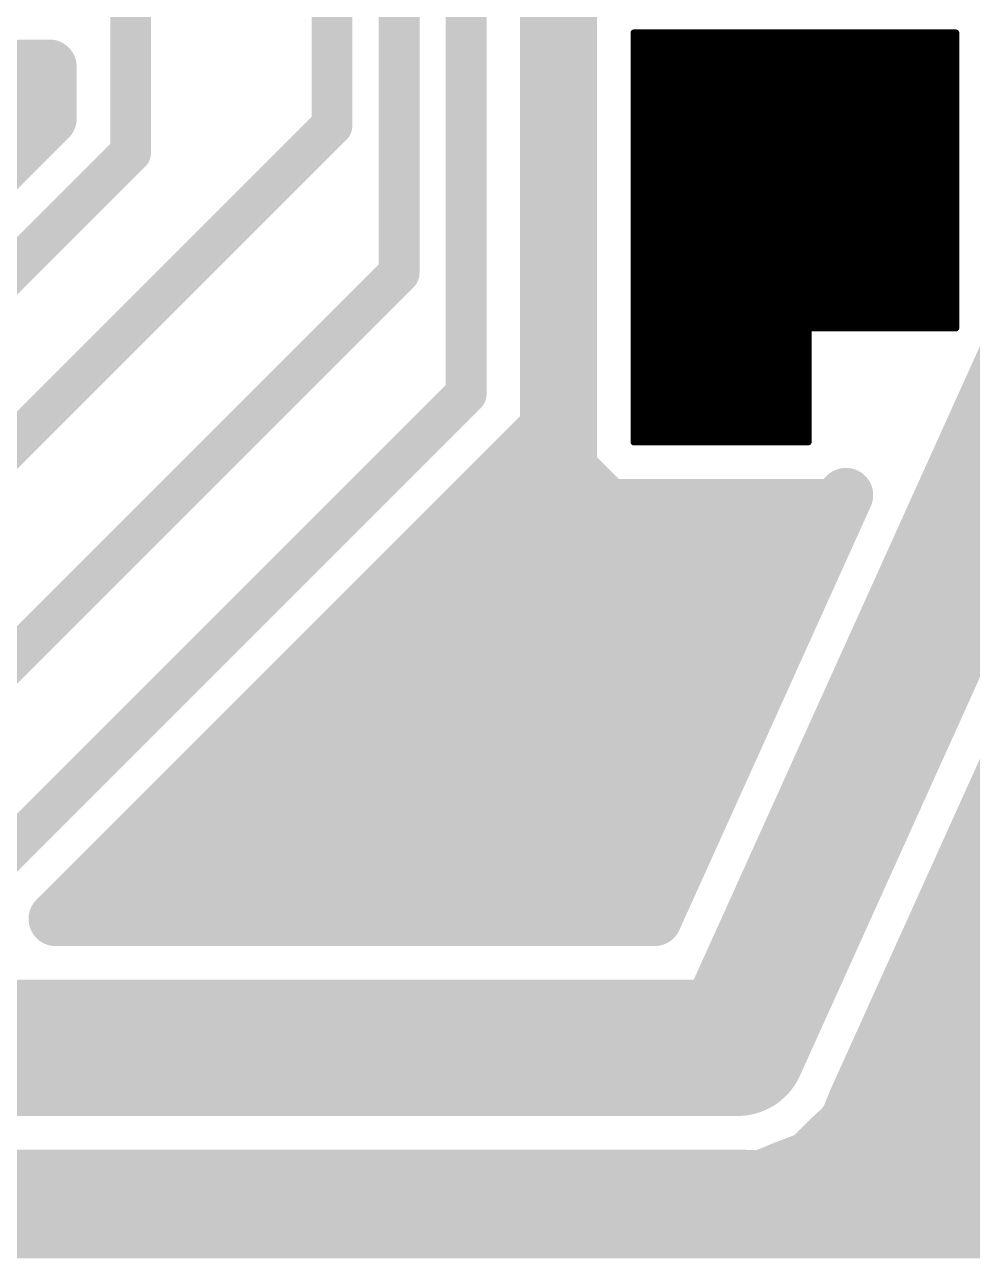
# Model space of a CAD drawing. Extents: x -40.6 to 40.6, y -25.6 to 25.6.
# Drawn here: x 2.19 to 9.25, y -25.57 to -16.37 of the extents above; entities that cross this region are included whole.
import ezdxf

# ---------------------------------------------------------------- set-up
doc = ezdxf.new("R2010")
doc.units = 0
doc.layers.add('1', color=22, linetype='CONTINUOUS')

msp = doc.modelspace()

# ---------------------------------------------------------------- linework, layer by layer
at = {"layer": '1'}
for points, const_width in [([(6.0814, -19.375), (6.0814, -15.233)], 0.4064), ([(2.9758, -17.3242), (2.9758, -15.4838)], 0.3048), ([(4.4758, -15.4838), (4.4758, -17.1242)], 0.3048), ([(4.9758, -15.4838), (4.9758, -18.2242)], 0.3048), ([(5.4758, -15.4838), (5.4758, -19.1242)], 0.3048), ([(6.5277, -15.9556), (6.2476, -16.2357)], 0.4064), ([(6.0814, -16.256), (6.2476, -16.256)], 0.4064), ([(6.2476, -16.2357), (6.2476, -19.6819)], 0.4064), ([(6.0814, -16.6624), (6.2476, -16.6624)], 0.4064), ([(6.7258, -16.4338), (9.1258, -16.4338)], 0.05), ([(6.7258, -19.4838), (6.7258, -16.4338)], 0.05), ([(6.7258, -16.4838), (9.1258, -16.4838)], 0.05), ([(9.1258, -16.4338), (9.1258, -18.6338)], 0.05), ([(1.7009, -16.687), (2.3702, -16.687)], 0.4064), ([(2.3702, -16.687), (2.3702, -17.0734)], 0.4064), ([(6.7258, -16.5338), (9.1258, -16.5338)], 0.05), ([(6.7258, -16.5838), (9.1258, -16.5838)], 0.05), ([(6.7258, -16.6338), (9.1258, -16.6338)], 0.05), ([(6.7258, -16.6838), (9.1258, -16.6838)], 0.05), ([(6.7258, -16.7338), (9.1258, -16.7338)], 0.05), ([(6.7258, -16.7838), (9.1258, -16.7838)], 0.05), ([(6.7258, -16.8338), (9.1258, -16.8338)], 0.05), ([(0.204, -17.0688), (2.3702, -17.0688)], 0.4064), ([(2.3702, -17.0734), (0.204, -19.2396)], 0.4064), ([(6.0814, -17.0688), (6.2476, -17.0688)], 0.4064), ([(6.7258, -16.8838), (9.1258, -16.8838)], 0.05), ([(6.7258, -16.9338), (9.1258, -16.9338)], 0.05), ([(4.4758, -17.1242), (0.9, -20.7)], 0.3048), ([(6.7258, -16.9838), (9.1258, -16.9838)], 0.05), ([(6.7258, -17.0338), (9.1258, -17.0338)], 0.05), ([(6.7258, -17.0838), (9.1258, -17.0838)], 0.05), ([(0.2, -20.1), (2.9758, -17.3242)], 0.3048), ([(6.7258, -17.1338), (9.1258, -17.1338)], 0.05), ([(6.7258, -17.1838), (9.1258, -17.1838)], 0.05), ([(6.0814, -17.4752), (6.2476, -17.4752)], 0.4064), ([(6.7258, -17.2338), (9.1258, -17.2338)], 0.05), ([(6.7258, -17.2838), (9.1258, -17.2838)], 0.05), ([(6.7258, -17.3338), (9.1258, -17.3338)], 0.05), ([(6.7258, -17.3838), (9.1258, -17.3838)], 0.05), ([(10.3, -17.8), (7.5, -24)], 1.016), ([(6.7258, -17.4338), (9.1258, -17.4338)], 0.05), ([(6.7258, -17.4838), (9.1258, -17.4838)], 0.05), ([(6.7258, -17.5338), (9.1258, -17.5338)], 0.05), ([(6.7258, -17.5838), (9.1258, -17.5838)], 0.05), ([(6.7258, -17.6338), (9.1258, -17.6338)], 0.05), ([(6.0814, -17.8816), (6.2476, -17.8816)], 0.4064), ([(6.7258, -17.6838), (9.1258, -17.6838)], 0.05), ([(6.7258, -17.7338), (9.1258, -17.7338)], 0.05), ([(6.7258, -17.7838), (9.1258, -17.7838)], 0.05), ([(6.7258, -17.8338), (9.1258, -17.8338)], 0.05), ([(6.7258, -17.8838), (9.1258, -17.8838)], 0.05), ([(6.7258, -17.9338), (9.1258, -17.9338)], 0.05), ([(6.7258, -17.9838), (9.1258, -17.9838)], 0.05), ([(6.7258, -18.0338), (9.1258, -18.0338)], 0.05), ([(4.9758, -18.2242), (1.7, -21.5)], 0.3048), ([(6.0814, -18.288), (6.2476, -18.288)], 0.4064), ([(6.7258, -18.0838), (9.1258, -18.0838)], 0.05), ([(6.7258, -18.1338), (9.1258, -18.1338)], 0.05), ([(6.7258, -18.1838), (9.1258, -18.1838)], 0.05), ([(8.3822, -24.3818), (11.1038, -18.3556)], 0.4064), ([(6.7258, -18.2338), (9.1258, -18.2338)], 0.05), ([(6.7258, -18.2838), (9.1258, -18.2838)], 0.05), ([(6.7258, -18.3338), (9.1258, -18.3338)], 0.05), ([(6.7258, -18.3838), (9.1258, -18.3838)], 0.05), ([(6.7258, -18.4338), (9.1258, -18.4338)], 0.05), ([(6.7258, -18.4838), (9.1258, -18.4838)], 0.05), ([(6.0814, -18.6944), (6.2476, -18.6944)], 0.4064), ([(6.7258, -18.5338), (9.1258, -18.5338)], 0.05), ([(6.7258, -18.5838), (9.1258, -18.5838)], 0.05), ([(6.7258, -18.6338), (9.1258, -18.6338)], 0.05), ([(6.7258, -18.6838), (8.0258, -18.6838)], 0.05), ([(9.1258, -18.6338), (8.0258, -18.6338)], 0.05), ([(8.0258, -18.6338), (8.0258, -19.4838)], 0.05), ([(6.7258, -18.7338), (8.0258, -18.7338)], 0.05), ([(6.7258, -18.7838), (8.0258, -18.7838)], 0.05), ([(6.7258, -18.8338), (8.0258, -18.8338)], 0.05), ([(6.0814, -19.1008), (6.2476, -19.1008)], 0.4064), ([(6.7258, -18.8838), (8.0258, -18.8838)], 0.05), ([(6.7258, -18.9338), (8.0258, -18.9338)], 0.05), ([(5.4758, -19.1242), (2.6, -22)], 0.3048), ([(6.7258, -18.9838), (8.0258, -18.9838)], 0.05), ([(6.7258, -19.0338), (8.0258, -19.0338)], 0.05), ([(6.7258, -19.0838), (8.0258, -19.0838)], 0.05), ([(6.7258, -19.1338), (8.0258, -19.1338)], 0.05), ([(2.8508, -22.6056), (6.0814, -19.375)], 0.4064), ([(6.7258, -19.1838), (8.0258, -19.1838)], 0.05), ([(6.7258, -19.2338), (8.0258, -19.2338)], 0.05), ([(5.9492, -19.5072), (6.2476, -19.5072)], 0.4064), ([(6.7258, -19.2838), (8.0258, -19.2838)], 0.05), ([(6.7258, -19.3338), (8.0258, -19.3338)], 0.05), ([(6.7258, -19.3838), (8.0258, -19.3838)], 0.05), ([(6.2476, -19.6819), (6.5277, -19.962)], 0.4064), ([(6.7258, -19.4338), (8.0258, -19.4338)], 0.05), ([(8.0258, -19.4838), (6.7258, -19.4838)], 0.05), ([(6.7258, -19.4838), (8.0258, -19.4838)], 0.05), ([(8.3061, -19.8798), (6.8794, -23.0388)], 0.4064), ([(8.2239, -19.962), (8.3061, -19.8798)], 0.4064), ([(5.5428, -19.9136), (6.4793, -19.9136)], 0.4064), ([(6.5277, -19.962), (8.2239, -19.962)], 0.4064), ([(8.2723, -19.9136), (8.2908, -19.9136)], 0.4064), ([(5.1364, -20.32), (8.1073, -20.32)], 0.4064), ([(4.73, -20.7264), (7.9237, -20.7264)], 0.4064), ([(4.3236, -21.1328), (7.7402, -21.1328)], 0.4064), ([(3.9172, -21.5392), (7.5567, -21.5392)], 0.4064), ([(3.5108, -21.9456), (7.3731, -21.9456)], 0.4064), ([(2, -22.6), (2.6, -22)], 0.3048), ([(3.1044, -22.352), (7.1896, -22.352)], 0.4064), ([(9.2989, -22.352), (11.2428, -22.352)], 0.4064), ([(2.4176, -23.0388), (2.8508, -22.6056)], 0.4064), ([(2.8508, -22.6056), (2.8508, -22.6056)], 0.4064), ([(2.698, -22.7584), (7.0061, -22.7584)], 0.4064), ([(9.1154, -22.7584), (11.2428, -22.7584)], 0.4064), ([(6.8794, -23.0388), (2.4176, -23.0388)], 0.4064), ([(8.9319, -23.1648), (11.2428, -23.1648)], 0.4064), ([(8.7483, -23.5712), (11.3746, -23.5712)], 0.4064), ([(7.5, -24), (-9.9, -24)], 1.016), ([(8.5648, -23.9776), (40.1426, -23.9776)], 0.4064), ([(8.3149, -24.5445), (8.3822, -24.3818)], 0.4064), ([(8.3813, -24.384), (39.5042, -24.384)], 0.4064), ([(8.169, -24.6904), (8.2973, -24.5699)], 0.4064), ([(8.2973, -24.5699), (8.3038, -24.5556)], 0.4064), ([(8.3038, -24.5556), (8.3149, -24.5445)], 0.4064), ([(8.0445, -24.8149), (8.169, -24.6904)], 0.4064), ([(7.8538, -24.8938), (8.0185, -24.8316)], 0.4064), ([(8.0185, -24.8316), (8.03, -24.8209)], 0.4064), ([(8.03, -24.8209), (8.0445, -24.8149)], 0.4064), ([(8.0689, -24.7904), (39.1456, -24.7904)], 0.4064), ([(7.6912, -24.9612), (7.8538, -24.8938)], 0.4064), ([(-9.7774, -24.9612), (7.4849, -24.9612)], 0.4064), ([(7.4849, -24.9612), (7.6608, -24.9667)], 0.4064), ([(7.6608, -24.9667), (7.6755, -24.9612)], 0.4064), ([(7.6755, -24.9612), (7.6912, -24.9612)], 0.4064), ([(-38.8985, -25.1968), (38.9094, -25.1968)], 0.4064), ([(38.5318, -25.3659), (-38.3311, -25.3659)], 0.4064)]:
    msp.add_lwpolyline(points, dxfattribs=dict(at, const_width=const_width))
for points, const_width in [([(6.0814, -16.1544, 1), (6.0814, -16.3576)], 0.2032), ([(6.1758, -16.1639, 1), (6.3194, -16.3076)], 0.2032), ([(6.2476, -16.3576, 1), (6.2476, -16.1544)], 0.2032), ([(6.0814, -16.5608, 1), (6.0814, -16.764)], 0.2032), ([(6.2476, -16.764, 1), (6.2476, -16.5608)], 0.2032), ([(6.7258, -16.4213, 1), (6.7258, -16.4463)], 0.025), ([(6.7383, -16.4338, 1), (6.7133, -16.4338)], 0.025), ([(6.7258, -16.4713, 1), (6.7258, -16.4963)], 0.025), ([(9.1383, -16.4338, 1), (9.1133, -16.4338)], 0.025), ([(9.1258, -16.4463, 1), (9.1258, -16.4213)], 0.025), ([(9.1258, -16.4963, 1), (9.1258, -16.4713)], 0.025), ([(2.4718, -16.687, 1), (2.2686, -16.687)], 0.2032), ([(2.3702, -16.7886, 1), (2.3702, -16.5854)], 0.2032), ([(6.7258, -16.5213, 1), (6.7258, -16.5463)], 0.025), ([(9.1258, -16.5463, 1), (9.1258, -16.5213)], 0.025), ([(6.7258, -16.5713, 1), (6.7258, -16.5963)], 0.025), ([(6.7258, -16.6213, 1), (6.7258, -16.6463)], 0.025), ([(9.1258, -16.5963, 1), (9.1258, -16.5713)], 0.025), ([(9.1258, -16.6463, 1), (9.1258, -16.6213)], 0.025), ([(6.7258, -16.6713, 1), (6.7258, -16.6963)], 0.025), ([(6.7258, -16.7213, 1), (6.7258, -16.7463)], 0.025), ([(9.1258, -16.6963, 1), (9.1258, -16.6713)], 0.025), ([(9.1258, -16.7463, 1), (9.1258, -16.7213)], 0.025), ([(6.7258, -16.7713, 1), (6.7258, -16.7963)], 0.025), ([(6.7258, -16.8213, 1), (6.7258, -16.8463)], 0.025), ([(9.1258, -16.7963, 1), (9.1258, -16.7713)], 0.025), ([(9.1258, -16.8463, 1), (9.1258, -16.8213)], 0.025), ([(2.442, -17.1452, 1), (2.2984, -17.0015)], 0.2032), ([(2.3702, -17.1704, 1), (2.3702, -16.9672)], 0.2032), ([(6.0814, -16.9672, 1), (6.0814, -17.1704)], 0.2032), ([(6.2476, -17.1704, 1), (6.2476, -16.9672)], 0.2032), ([(6.7258, -16.8713, 1), (6.7258, -16.8963)], 0.025), ([(6.7258, -16.9213, 1), (6.7258, -16.9463)], 0.025), ([(9.1258, -16.8963, 1), (9.1258, -16.8713)], 0.025), ([(9.1258, -16.9463, 1), (9.1258, -16.9213)], 0.025), ([(2.2686, -17.0734, 1), (2.4718, -17.0734)], 0.2032), ([(4.5297, -17.1781, 1), (4.4219, -17.0703)], 0.1524), ([(6.7258, -16.9713, 1), (6.7258, -16.9963)], 0.025), ([(6.7258, -17.0213, 1), (6.7258, -17.0463)], 0.025), ([(9.1258, -16.9963, 1), (9.1258, -16.9713)], 0.025), ([(9.1258, -17.0463, 1), (9.1258, -17.0213)], 0.025), ([(4.3996, -17.1242, 1), (4.552, -17.1242)], 0.1524), ([(6.7258, -17.0713, 1), (6.7258, -17.0963)], 0.025), ([(9.1258, -17.0963, 1), (9.1258, -17.0713)], 0.025), ([(3.0297, -17.3781, 1), (2.9219, -17.2703)], 0.1524), ([(6.7258, -17.1213, 1), (6.7258, -17.1463)], 0.025), ([(6.7258, -17.1713, 1), (6.7258, -17.1963)], 0.025), ([(9.1258, -17.1463, 1), (9.1258, -17.1213)], 0.025), ([(9.1258, -17.1963, 1), (9.1258, -17.1713)], 0.025), ([(2.8996, -17.3242, 1), (3.052, -17.3242)], 0.1524), ([(6.0814, -17.3736, 1), (6.0814, -17.5768)], 0.2032), ([(6.2476, -17.5768, 1), (6.2476, -17.3736)], 0.2032), ([(6.7258, -17.2213, 1), (6.7258, -17.2463)], 0.025), ([(6.7258, -17.2713, 1), (6.7258, -17.2963)], 0.025), ([(9.1258, -17.2463, 1), (9.1258, -17.2213)], 0.025), ([(9.1258, -17.2963, 1), (9.1258, -17.2713)], 0.025), ([(6.7258, -17.3213, 1), (6.7258, -17.3463)], 0.025), ([(6.7258, -17.3713, 1), (6.7258, -17.3963)], 0.025), ([(9.1258, -17.3463, 1), (9.1258, -17.3213)], 0.025), ([(9.1258, -17.3963, 1), (9.1258, -17.3713)], 0.025), ([(6.7258, -17.4213, 1), (6.7258, -17.4463)], 0.025), ([(6.7258, -17.4713, 1), (6.7258, -17.4963)], 0.025), ([(9.1258, -17.4463, 1), (9.1258, -17.4213)], 0.025), ([(9.1258, -17.4963, 1), (9.1258, -17.4713)], 0.025), ([(6.7258, -17.5213, 1), (6.7258, -17.5463)], 0.025), ([(6.7258, -17.5713, 1), (6.7258, -17.5963)], 0.025), ([(9.1258, -17.5463, 1), (9.1258, -17.5213)], 0.025), ([(9.1258, -17.5963, 1), (9.1258, -17.5713)], 0.025), ([(6.7258, -17.6213, 1), (6.7258, -17.6463)], 0.025), ([(9.1258, -17.6463, 1), (9.1258, -17.6213)], 0.025), ([(6.0814, -17.78, 1), (6.0814, -17.9832)], 0.2032), ([(6.2476, -17.9832, 1), (6.2476, -17.78)], 0.2032), ([(6.7258, -17.6713, 1), (6.7258, -17.6963)], 0.025), ([(6.7258, -17.7213, 1), (6.7258, -17.7463)], 0.025), ([(9.1258, -17.6963, 1), (9.1258, -17.6713)], 0.025), ([(9.1258, -17.7463, 1), (9.1258, -17.7213)], 0.025), ([(6.7258, -17.7713, 1), (6.7258, -17.7963)], 0.025), ([(6.7258, -17.8213, 1), (6.7258, -17.8463)], 0.025), ([(9.1258, -17.7963, 1), (9.1258, -17.7713)], 0.025), ([(9.1258, -17.8463, 1), (9.1258, -17.8213)], 0.025), ([(6.7258, -17.8713, 1), (6.7258, -17.8963)], 0.025), ([(6.7258, -17.9213, 1), (6.7258, -17.9463)], 0.025), ([(9.1258, -17.8963, 1), (9.1258, -17.8713)], 0.025), ([(9.1258, -17.9463, 1), (9.1258, -17.9213)], 0.025), ([(6.7258, -17.9713, 1), (6.7258, -17.9963)], 0.025), ([(6.7258, -18.0213, 1), (6.7258, -18.0463)], 0.025), ([(9.1258, -17.9963, 1), (9.1258, -17.9713)], 0.025), ([(9.1258, -18.0463, 1), (9.1258, -18.0213)], 0.025), ([(5.0297, -18.2781, 1), (4.9219, -18.1703)], 0.1524), ([(6.0814, -18.1864, 1), (6.0814, -18.3896)], 0.2032), ([(6.2476, -18.3896, 1), (6.2476, -18.1864)], 0.2032), ([(6.7258, -18.0713, 1), (6.7258, -18.0963)], 0.025), ([(6.7258, -18.1213, 1), (6.7258, -18.1463)], 0.025), ([(9.1258, -18.0963, 1), (9.1258, -18.0713)], 0.025), ([(9.1258, -18.1463, 1), (9.1258, -18.1213)], 0.025), ([(4.8996, -18.2242, 1), (5.052, -18.2242)], 0.1524), ([(6.7258, -18.1713, 1), (6.7258, -18.1963)], 0.025), ([(9.1258, -18.1963, 1), (9.1258, -18.1713)], 0.025), ([(6.7258, -18.2213, 1), (6.7258, -18.2463)], 0.025), ([(6.7258, -18.2713, 1), (6.7258, -18.2963)], 0.025), ([(9.1258, -18.2463, 1), (9.1258, -18.2213)], 0.025), ([(9.1258, -18.2963, 1), (9.1258, -18.2713)], 0.025), ([(6.7258, -18.3213, 1), (6.7258, -18.3463)], 0.025), ([(6.7258, -18.3713, 1), (6.7258, -18.3963)], 0.025), ([(9.1258, -18.3463, 1), (9.1258, -18.3213)], 0.025), ([(9.1258, -18.3963, 1), (9.1258, -18.3713)], 0.025), ([(6.7258, -18.4213, 1), (6.7258, -18.4463)], 0.025), ([(6.7258, -18.4713, 1), (6.7258, -18.4963)], 0.025), ([(9.1258, -18.4463, 1), (9.1258, -18.4213)], 0.025), ([(9.1258, -18.4963, 1), (9.1258, -18.4713)], 0.025), ([(6.0814, -18.5928, 1), (6.0814, -18.796)], 0.2032), ([(6.2476, -18.796, 1), (6.2476, -18.5928)], 0.2032), ([(6.7258, -18.5213, 1), (6.7258, -18.5463)], 0.025), ([(6.7258, -18.5713, 1), (6.7258, -18.5963)], 0.025), ([(9.1258, -18.5463, 1), (9.1258, -18.5213)], 0.025), ([(9.1258, -18.5963, 1), (9.1258, -18.5713)], 0.025), ([(6.7258, -18.6213, 1), (6.7258, -18.6463)], 0.025), ([(6.7258, -18.6713, 1), (6.7258, -18.6963)], 0.025), ([(8.0258, -18.6213, 1), (8.0258, -18.6463)], 0.025), ([(8.0383, -18.6338, 1), (8.0133, -18.6338)], 0.025), ([(8.0258, -18.6963, 1), (8.0258, -18.6713)], 0.025), ([(9.1133, -18.6338, 1), (9.1383, -18.6338)], 0.025), ([(9.1258, -18.6463, 1), (9.1258, -18.6213)], 0.025), ([(9.1258, -18.6463, 1), (9.1258, -18.6213)], 0.025), ([(6.7258, -18.7213, 1), (6.7258, -18.7463)], 0.025), ([(6.7258, -18.7713, 1), (6.7258, -18.7963)], 0.025), ([(8.0258, -18.7463, 1), (8.0258, -18.7213)], 0.025), ([(8.0258, -18.7963, 1), (8.0258, -18.7713)], 0.025), ([(6.7258, -18.8213, 1), (6.7258, -18.8463)], 0.025), ([(8.0258, -18.8463, 1), (8.0258, -18.8213)], 0.025), ([(6.0814, -18.9992, 1), (6.0814, -19.2024)], 0.2032), ([(6.2476, -19.2024, 1), (6.2476, -18.9992)], 0.2032), ([(6.7258, -18.8713, 1), (6.7258, -18.8963)], 0.025), ([(6.7258, -18.9213, 1), (6.7258, -18.9463)], 0.025), ([(8.0258, -18.8963, 1), (8.0258, -18.8713)], 0.025), ([(8.0258, -18.9463, 1), (8.0258, -18.9213)], 0.025), ([(5.5297, -19.1781, 1), (5.4219, -19.0703)], 0.1524), ([(6.7258, -18.9713, 1), (6.7258, -18.9963)], 0.025), ([(6.7258, -19.0213, 1), (6.7258, -19.0463)], 0.025), ([(8.0258, -18.9963, 1), (8.0258, -18.9713)], 0.025), ([(8.0258, -19.0463, 1), (8.0258, -19.0213)], 0.025), ([(5.3996, -19.1242, 1), (5.552, -19.1242)], 0.1524), ([(6.7258, -19.0713, 1), (6.7258, -19.0963)], 0.025), ([(6.7258, -19.1213, 1), (6.7258, -19.1463)], 0.025), ([(8.0258, -19.0963, 1), (8.0258, -19.0713)], 0.025), ([(8.0258, -19.1463, 1), (8.0258, -19.1213)], 0.025), ([(6.1532, -19.4469, 1), (6.0096, -19.3032)], 0.2032), ([(6.7258, -19.1713, 1), (6.7258, -19.1963)], 0.025), ([(6.7258, -19.2213, 1), (6.7258, -19.2463)], 0.025), ([(8.0258, -19.1963, 1), (8.0258, -19.1713)], 0.025), ([(8.0258, -19.2463, 1), (8.0258, -19.2213)], 0.025), ([(5.9492, -19.4056, 1), (5.9492, -19.6088)], 0.2032), ([(5.9798, -19.375, 1), (6.183, -19.375)], 0.2032), ([(6.2476, -19.6088, 1), (6.2476, -19.4056)], 0.2032), ([(6.7258, -19.2713, 1), (6.7258, -19.2963)], 0.025), ([(6.7258, -19.3213, 1), (6.7258, -19.3463)], 0.025), ([(8.0258, -19.2963, 1), (8.0258, -19.2713)], 0.025), ([(8.0258, -19.3463, 1), (8.0258, -19.3213)], 0.025), ([(6.7258, -19.3713, 1), (6.7258, -19.3963)], 0.025), ([(8.0258, -19.3963, 1), (8.0258, -19.3713)], 0.025), ([(6.3194, -19.61, 1), (6.1758, -19.7537)], 0.2032), ([(6.7258, -19.4213, 1), (6.7258, -19.4463)], 0.025), ([(6.7258, -19.4713, 1), (6.7258, -19.4963)], 0.025), ([(6.7258, -19.4713, 1), (6.7258, -19.4963)], 0.025), ([(6.7133, -19.4838, 1), (6.7383, -19.4838)], 0.025), ([(8.0133, -19.4838, 1), (8.0383, -19.4838)], 0.025), ([(8.0258, -19.4463, 1), (8.0258, -19.4213)], 0.025), ([(8.0258, -19.4963, 1), (8.0258, -19.4713)], 0.025), ([(8.0258, -19.4963, 1), (8.0258, -19.4713)], 0.025), ([(6.146, -19.6819, 1), (6.3492, -19.6819)], 0.2032), ([(8.3986, -19.9216, 1), (8.2135, -19.838)], 0.2032), ([(8.3779, -19.9517, 1), (8.2342, -19.808)], 0.2032), ([(5.5428, -19.812, 1), (5.5428, -20.0152)], 0.2032), ([(6.5277, -19.8604, 1), (6.5277, -20.0636)], 0.2032), ([(6.4793, -20.0152, 1), (6.4793, -19.812)], 0.2032), ([(8.2723, -19.812, 1), (8.2723, -20.0152)], 0.2032), ([(8.2239, -20.0636, 1), (8.2239, -19.8604)], 0.2032), ([(8.2908, -20.0152, 1), (8.2908, -19.812)], 0.2032), ([(6.4559, -20.0338, 1), (6.5996, -19.8902)], 0.2032), ([(8.152, -19.8902, 1), (8.2957, -20.0338)], 0.2032), ([(5.1364, -20.2184, 1), (5.1364, -20.4216)], 0.2032), ([(8.1073, -20.4216, 1), (8.1073, -20.2184)], 0.2032), ([(4.73, -20.6248, 1), (4.73, -20.828)], 0.2032), ([(7.9237, -20.828, 1), (7.9237, -20.6248)], 0.2032), ([(4.3236, -21.0312, 1), (4.3236, -21.2344)], 0.2032), ([(7.7402, -21.2344, 1), (7.7402, -21.0312)], 0.2032), ([(3.9172, -21.4376, 1), (3.9172, -21.6408)], 0.2032), ([(7.5567, -21.6408, 1), (7.5567, -21.4376)], 0.2032), ([(3.5108, -21.844, 1), (3.5108, -22.0472)], 0.2032), ([(7.3731, -22.0472, 1), (7.3731, -21.844)], 0.2032), ([(2.5461, -21.9461, 1), (2.6539, -22.0539)], 0.1524), ([(2.6539, -22.0539, 1), (2.5461, -21.9461)], 0.1524), ([(3.1044, -22.2504, 1), (3.1044, -22.4536)], 0.2032), ([(7.1896, -22.4536, 1), (7.1896, -22.2504)], 0.2032), ([(9.2989, -22.2504, 1), (9.2989, -22.4536)], 0.2032), ([(2.8508, -22.504, 1), (2.8508, -22.7072)], 0.2032), ([(2.779, -22.5338, 1), (2.9227, -22.6774)], 0.2032), ([(2.9227, -22.6774, 1), (2.779, -22.5338)], 0.2032), ([(2.8508, -22.7072, 1), (2.8508, -22.504)], 0.2032), ([(2.698, -22.6568, 1), (2.698, -22.86)], 0.2032), ([(7.0061, -22.86, 1), (7.0061, -22.6568)], 0.2032), ([(9.1154, -22.6568, 1), (9.1154, -22.86)], 0.2032), ([(2.4176, -22.9372, 1), (2.4176, -23.1404)], 0.2032), ([(2.3458, -22.967, 1), (2.4895, -23.1106)], 0.2032), ([(6.7868, -22.997, 1), (6.972, -23.0806)], 0.2032), ([(6.8794, -23.1404, 1), (6.8794, -22.9372)], 0.2032), ([(8.9319, -23.0632, 1), (8.9319, -23.2664)], 0.2032), ([(8.7483, -23.4696, 1), (8.7483, -23.6728)], 0.2032), ([(7.5, -24.254, 1), (7.5, -23.746)], 0.508), ([(7.2685, -23.8955, 1), (7.7315, -24.1045)], 0.508), ([(8.5648, -23.876, 1), (8.5648, -24.0792)], 0.2032), ([(8.3813, -24.2824, 1), (8.3813, -24.4856)], 0.2032), ([(8.4761, -24.4207, 1), (8.2884, -24.3429)], 0.2032), ([(8.2896, -24.34, 1), (8.4748, -24.4236)], 0.2032), ([(8.3964, -24.5974, 1), (8.2112, -24.5138)], 0.2032), ([(8.3669, -24.6439, 1), (8.2278, -24.4958)], 0.2032), ([(8.3867, -24.6163, 1), (8.243, -24.4726)], 0.2032), ([(8.2047, -24.5281, 1), (8.3899, -24.6117)], 0.2032), ([(8.2319, -24.4837, 1), (8.3756, -24.6274)], 0.2032), ([(8.221, -24.5056, 1), (8.4087, -24.5834)], 0.2032), ([(8.0994, -24.6163, 1), (8.2385, -24.7645)], 0.2032), ([(8.2408, -24.7622, 1), (8.0971, -24.6185)], 0.2032), ([(7.9911, -24.727, 1), (8.0688, -24.9147)], 0.2032), ([(7.9726, -24.743, 1), (8.1163, -24.8867)], 0.2032), ([(8.0995, -24.8949, 1), (7.9604, -24.7468)], 0.2032), ([(8.0689, -24.6888, 1), (8.0689, -24.892)], 0.2032), ([(8.0544, -24.9267, 1), (7.9826, -24.7366)], 0.2032), ([(8.0833, -24.9087, 1), (8.0056, -24.721)], 0.2032), ([(7.8179, -24.7988, 1), (7.8897, -24.9889)], 0.2032), ([(7.8927, -24.9877, 1), (7.8149, -24.8)], 0.2032), ([(7.949, -24.7576, 1), (8.0881, -24.9057)], 0.2032), ([(7.4881, -24.8596, 1), (7.4817, -25.0627)], 0.2032), ([(7.4849, -25.0628, 1), (7.4849, -24.8596)], 0.2032), ([(7.6249, -24.8717, 1), (7.6967, -25.0618)], 0.2032), ([(7.6755, -24.8596, 1), (7.6755, -25.0628)], 0.2032), ([(7.6523, -24.8673, 1), (7.7301, -25.0551)], 0.2032), ([(7.7114, -25.0562, 1), (7.6396, -24.8662)], 0.2032), ([(7.6576, -25.0683, 1), (7.664, -24.8652)], 0.2032), ([(7.6912, -25.0628, 1), (7.6912, -24.8596)], 0.2032)]:
    msp.add_lwpolyline(points, format="xyb", dxfattribs=dict(at, const_width=const_width))

doc.saveas('drawing.dxf')
